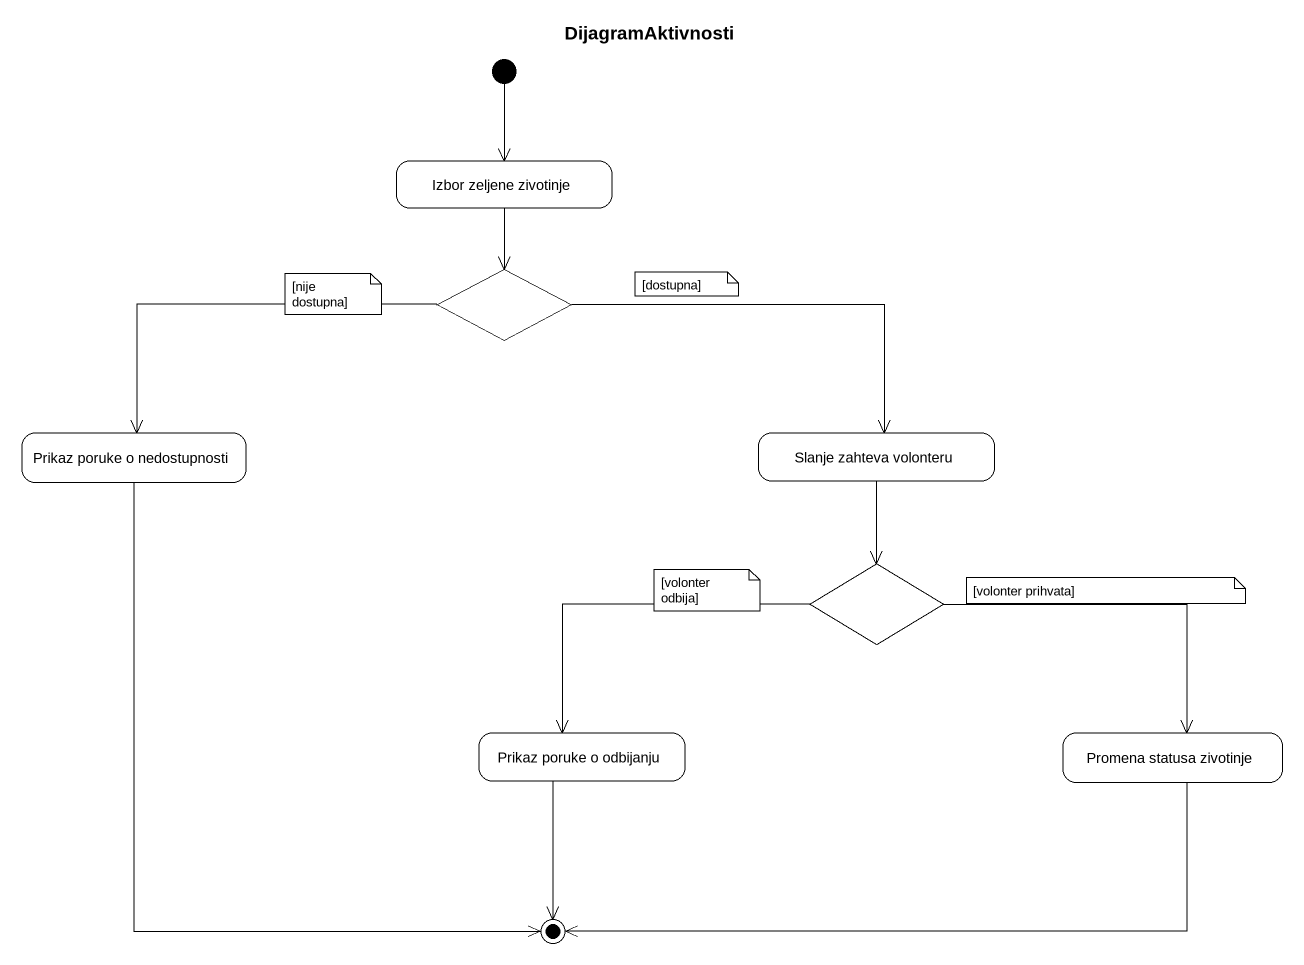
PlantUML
@startuml
title DijagramAktivnosti
hide empty description
state "Izbor zeljene zivotinje" as Izbor_zeljene_zivotinje
state choice1 <<choice>>
state "Prikaz poruke o nedostupnosti" as Prikaz_poruke_o
state "Slanje zahteva volonteru" as Slanje_zahteva_volonteru
state choice2 <<choice>>
state "Prikaz poruke o odbijanju" as Prikaz_poruke_o_odbijanju
state "Promena statusa zivotinje" as Promena_statusa_zivotinje
[*] --> Izbor_zeljene_zivotinje
Izbor_zeljene_zivotinje --> choice1
choice1 -left-> Prikaz_poruke_o
choice1 -right-> Slanje_zahteva_volonteru
Slanje_zahteva_volonteru --> choice2
choice2 -left-> Prikaz_poruke_o_odbijanju
choice2 -right-> Promena_statusa_zivotinje
Prikaz_poruke_o --> [*]
Prikaz_poruke_o_odbijanju --> [*]
Promena_statusa_zivotinje -left-> [*]
note as N1
  [nije dostupna]
end note
note as N2
  [dostupna]
end note
note as N3
  [volonter odbija]
end note
note as N4
  [volonter prihvata]
end note
@enduml
